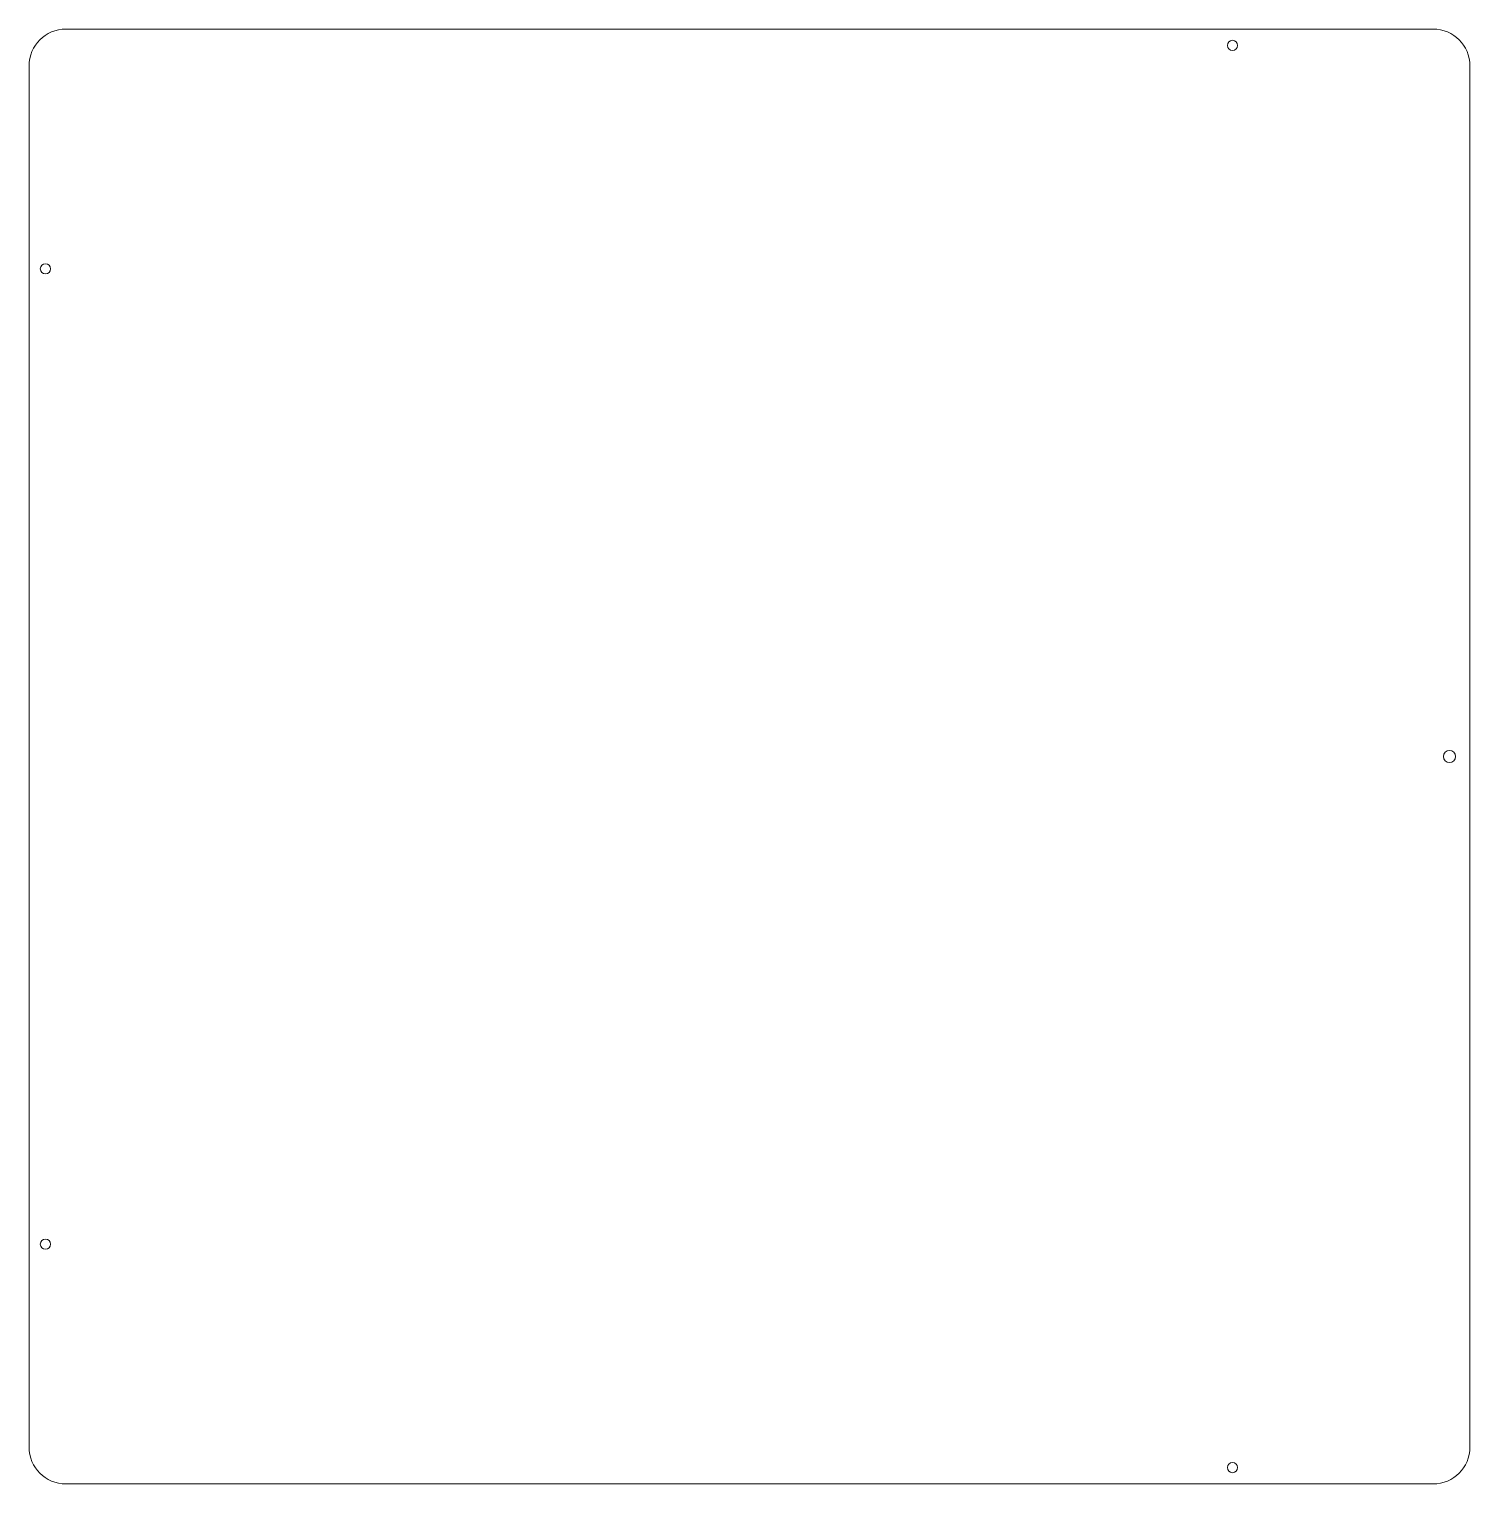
# Model space of a CAD drawing. Header units: millimetres. Extents: x -158 to 196, y -179 to 179.
import ezdxf

# ---------------------------------------------------------------- set-up
doc = ezdxf.new("R2010")
doc.units = ezdxf.units.MM

msp = doc.modelspace()

# ---------------------------------------------------------------- linework, layer by layer
at = {"color": 7, "linetype": 'Continuous', "lineweight": 15}
for p, q in [((186.62, 178.55), (-149.12, 178.55)), ((-158.12, 169.55), (-158.12, -169.55)), ((195.62, -169.55), (195.62, 169.55)), ((-149.12, -178.55), (186.62, -178.55))]:
    msp.add_line(p, q, dxfattribs=at)
for centre, radius in [((137.33, 174.55), 1.25), ((-154.12, 119.7), 1.25), ((190.62, 0), 1.5), ((-154.12, -119.7), 1.25), ((137.33, -174.55), 1.25)]:
    msp.add_circle(centre, radius, dxfattribs=at)
for centre, start, end in [((-149.12, 169.55), 90, 180), ((186.62, 169.55), 0, 90), ((-149.12, -169.55), 180, 270), ((186.62, -169.55), 270, 0)]:
    msp.add_arc(centre, 9, start, end, dxfattribs=at)

doc.saveas('drawing.dxf')
